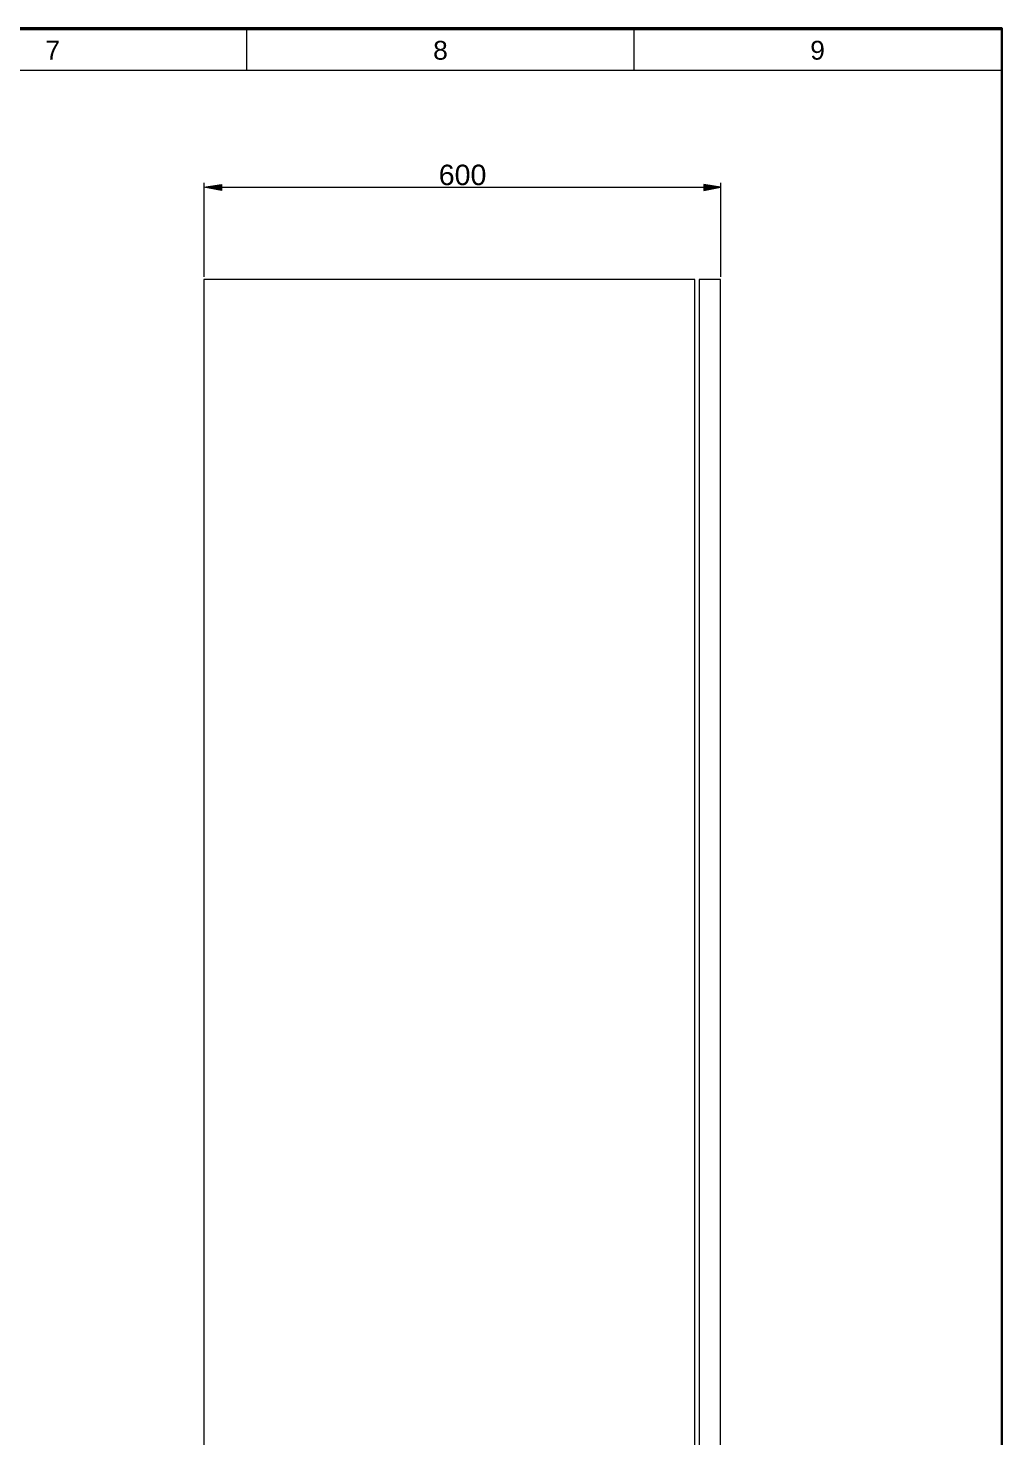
# Model space of a CAD drawing. Header units: millimetres. Extents: x 1004 to 59588, y 686 to 38112.
# Drawn here: x 28441 to 29464, y 7305 to 8784 of the extents above; entities that cross this region are included whole.
import ezdxf

# ---------------------------------------------------------------- set-up
doc = ezdxf.new("R2010")
doc.units = ezdxf.units.MM
doc.layers.add('PDF10_Geometry', color=7, linetype='Continuous')
doc.layers.add('PDF10_Text', color=7, linetype='Continuous')
doc.styles.add('PDF Arial', font='arial.ttf')

msp = doc.modelspace()

# ---------------------------------------------------------------- hatches: boundary and pattern name
at = {"layer": 'PDF10_Geometry', "transparency": 33554559}
for points in [[(28644.28, 8620.31), (28644.28, 8613.84), (28626.05, 8617.37), (28626.05, 8617.37)], [(29150.75, 8620.31), (29150.75, 8613.84), (29168.4, 8617.37), (29168.4, 8617.37)]]:
    msp.add_hatch(color=256, dxfattribs=at).paths.add_polyline_path(points)

# ---------------------------------------------------------------- linework, layer by layer
at = {"layer": 'PDF10_Geometry', "lineweight": 25}
for points in [[(29463.69, 8784.43), (25448.99, 8784.43), (25448.99, 5868.55), (29463.69, 5868.55)], [(29463.69, 8783.25), (25448.99, 8783.25)], [(29463.69, 5868.55), (29463.69, 8784.43)]]:
    msp.add_lwpolyline(points, close=True, dxfattribs=at)
at = {"layer": 'PDF10_Geometry', "lineweight": 13}
for points in [[(28670.75, 8783.25), (28670.75, 8740.31)], [(29077.22, 8783.25), (29077.22, 8740.31)], [(25448.99, 8740.31), (29463.69, 8740.31)]]:
    msp.add_lwpolyline(points, dxfattribs=at)
at = {"layer": 'PDF10_Geometry', "lineweight": 18}
for points in [[(28626.05, 8622.08), (28626.05, 8523.25)], [(28644.28, 8617.37), (29150.75, 8617.37)], [(29168.4, 8622.08), (29168.4, 8523.25)]]:
    msp.add_lwpolyline(points, dxfattribs=at)
for points in [[(28644.28, 8620.31), (28644.28, 8613.84), (28626.05, 8617.37)], [(29168.4, 8617.37), (29150.75, 8620.31), (29150.75, 8613.84)]]:
    msp.add_lwpolyline(points, close=True, dxfattribs=at)
at = {"layer": 'PDF10_Geometry', "lineweight": 0}
for points in [[(29141.34, 8520.31), (28626.05, 8520.31), (28626.05, 6705.61), (29141.34, 6705.61)], [(29168.4, 8520.31), (29146.05, 8520.31), (29146.05, 6705.02), (29168.4, 6705.02)]]:
    msp.add_lwpolyline(points, close=True, dxfattribs=at)
msp.add_lwpolyline([(28626.05, 8520.31), (28626.05, 7708.55)], dxfattribs=at)

# ---------------------------------------------------------------- texts
at = {"layer": 'PDF10_Text', "attachment_point": 7, "style": 'PDF Arial'}
for s, insert, char_height in [('7', (28459.59, 8751.49), 19.79), ('8', (28866.65, 8751.03), 19.79), ('9', (29262.54, 8751.1), 19.79), ('600', (28872.52, 8619.27), 21.475)]:
    msp.add_mtext(s, dxfattribs=dict(at, insert=insert, char_height=char_height))

doc.saveas('drawing.dxf')
